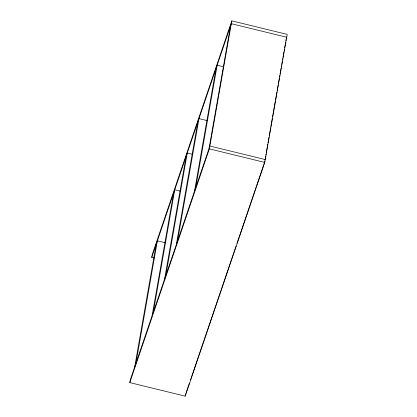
<?xml version="1.0" encoding="UTF-8"?>
<svg xmlns="http://www.w3.org/2000/svg" width="417" height="417" viewBox="0 0 417 417"><rect width="100%" height="100%" fill="white"/><g stroke="black" fill="none" stroke-linecap="round" stroke-linejoin="round"><path stroke-width="0.63" d="M154.196 258.029L151.736 257.43L152.236 254.584L231.805 20.85L287.198 34.397L264.764 162.416L185.195 396.15L129.802 382.603L130.297 379.757L209.866 146.028L265.264 159.57M134.743 366.71L156.177 244.378M135.952 363.15L157.391 240.817L165.58 242.819M152.111 315.69L173.545 193.358M153.32 312.13L174.759 189.798L180.431 191.184M164.632 278.91L186.065 156.578M165.841 275.35L187.28 153.018L192.32 154.254M176.344 244.503L197.783 122.171M177.553 240.943L198.992 118.61L207.181 120.612M194.52 191.111L215.959 68.779M195.729 187.551L217.168 65.219L223.47 66.762M209.058 148.4L230.497 26.068M129.802 382.603L209.37 148.869L231.805 20.85M185.195 396.15L185.497 394.446M264.613 162.182L264.837 160.905M265.061 159.628L265.619 156.432M265.843 155.155L266.067 153.878M266.291 152.601L267.297 146.852M267.521 145.575L267.745 144.298M267.969 143.021L268.975 137.276M269.2 135.999L270.654 127.696M270.878 126.419L272.332 118.115M272.556 116.838L275.241 101.508M275.465 100.231L276.919 91.928M277.143 90.651L278.155 84.906M278.379 83.629L279.385 77.88M279.609 76.603L279.833 75.326M280.057 74.049L281.063 68.299M281.287 67.022L281.511 65.745M281.736 64.468L282.293 61.273M282.517 59.996L282.742 58.719M282.966 57.442L283.972 51.692M284.196 50.415L284.42 49.138M284.644 47.861L285.202 44.671M285.426 43.394L285.65 42.117M285.874 40.835L286.098 39.558M286.323 38.281L286.547 37.004M151.736 257.43L231.305 23.696L286.703 37.243L286.297 38.427M185.852 393.539L189.412 383.082M190.46 380.002L236.121 245.863M236.96 243.403L264.399 162.797M209.37 148.869L264.764 162.416"/></g></svg>
